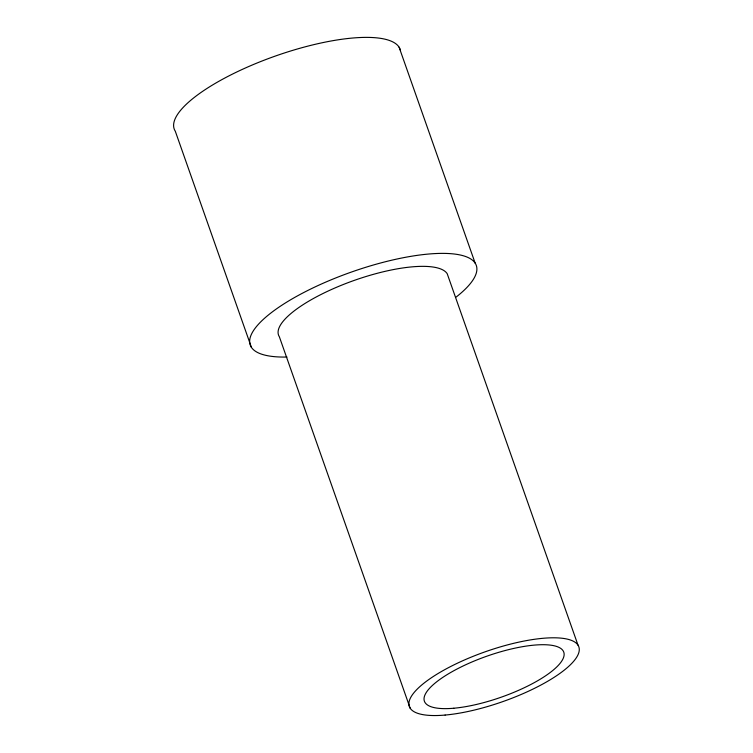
<?xml version="1.0" encoding="UTF-8"?>
<svg xmlns="http://www.w3.org/2000/svg" width="753" height="753" viewBox="0 0 753 753"><rect width="100%" height="100%" fill="white"/><g stroke="black" fill="none" stroke-linecap="round" stroke-linejoin="round"><path stroke-width="1.13" d="M399.109 47.204L475.181 263.211M578.012 645.161L447.207 273.716A89.852 26.421 -19.4 0 0 348.611 282.45A89.852 26.421 -19.4 0 0 279.344 336.732L410.15 708.187M251.37 347.237L175.298 131.229A119.802 35.222 -19.4 0 1 273.16 56.833A119.802 35.222 -19.4 0 1 400.492 50.376M286.978 357.035A119.802 35.222 -19.4 0 1 276.022 309.201A119.802 35.222 -19.4 0 1 432.363 253.742A119.802 35.222 -19.4 0 1 456.233 296.993M445.108 715.058A89.852 26.421 -19.4 0 0 578.944 652.136A89.852 26.421 -19.4 0 0 458.191 662.828A89.852 26.421 -19.4 0 0 445.108 715.058M453.814 708.234A73.879 21.724 -19.4 0 0 563.856 656.494A73.879 21.724 -19.4 0 0 464.573 665.285A73.879 21.724 -19.4 0 0 453.814 708.234"/></g></svg>
